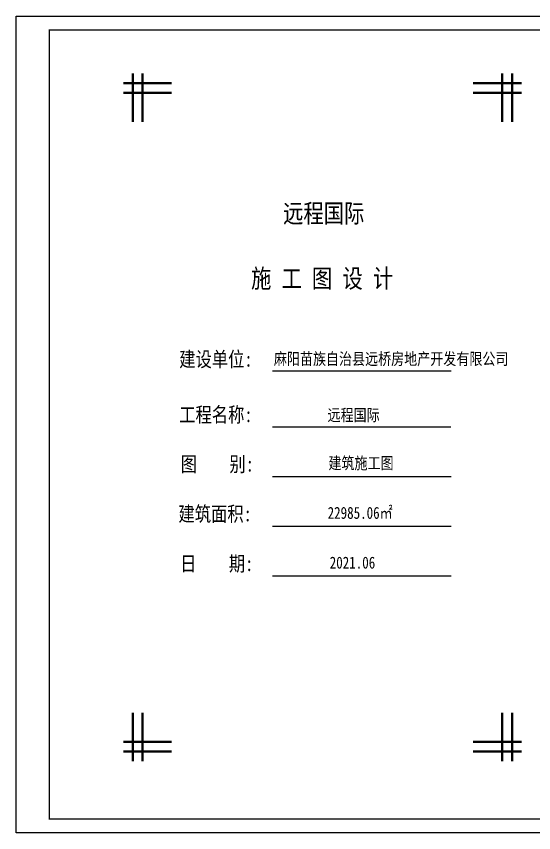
# Paper-space layout 'Layout1' of a CAD drawing. Extents: x 52 to 242751, y 71 to 90516.
# Drawn here: x 52 to 26666, y 48516 to 90516 of the extents above; entities that cross this region are included whole.
import ezdxf

# ---------------------------------------------------------------- set-up
doc = ezdxf.new("R2010")
doc.units = 0
doc.header["$LTSCALE"] = 10
doc.header["$MEASUREMENT"] = 0
doc.layers.get('0').update_dxf_attribs({"linetype": 'CONTINUOUS'})
doc.layers.add('PUB_TITLE', color=4, linetype='CONTINUOUS')
doc.styles.add('-宋体', font='', dxfattribs={"width": 0.8})
doc.styles.get('-宋体').set_extended_font_data('SimSun')

psp = doc.layouts.get("Layout1")

# ---------------------------------------------------------------- linework, layer by layer
at = {"const_width": 120}
for points in [[(6050, 87581), (6050, 85081)], [(6550, 87581), (6550, 85081)], [(25052, 87581), (25052, 85081)], [(25552, 87581), (25552, 85081)], [(5550, 87081), (8049, 87081)], [(26052, 87081), (23553, 87081)], [(5550, 86581), (8049, 86581)], [(26052, 86581), (23553, 86581)], [(6050, 52188), (6050, 54688)], [(6550, 52188), (6550, 54688)], [(25052, 52188), (25052, 54688)], [(25552, 52188), (25552, 54688)], [(5550, 53188), (8049, 53188)], [(26052, 53188), (23553, 53188)], [(5550, 52688), (8049, 52688)], [(26052, 52688), (23553, 52688)]]:
    psp.add_lwpolyline(points, dxfattribs=at)
at = {"layer": 'PUB_TITLE'}
for p, q in [((13235, 72282), (22417, 72282)), ((13235, 69402), (22403, 69402)), ((13235, 66842), (22417, 66842)), ((13235, 64282), (22417, 64282)), ((13235, 61722), (22417, 61722))]:
    psp.add_line(p, q, dxfattribs=at)
psp.add_lwpolyline([(52, 48516), (52, 90516), (59452, 90516), (59452, 48516)], close=True, dxfattribs=at)
at = {"layer": 'PUB_TITLE', "const_width": 70.7}
psp.add_lwpolyline([(1756, 49223), (58745, 49223), (58745, 89809), (1756, 89809)], close=True, dxfattribs=at)

# ---------------------------------------------------------------- texts
at = {"layer": 'PUB_TITLE', "style": '-宋体', "width": 0.8}
for s, height, p in [('远程国际', 958.5, (13774, 79899)), ('施 工 图 设 计', 958.5, (12126, 76551)), ('建设单位:', 768, (8432, 72490)), ('麻阳苗族自治县远桥房地产开发有限公司', 614.4, (13301, 72586)), ('工程名称:', 768, (8432, 69639)), ('远程国际', 614.4, (16062, 69695)), ('图    别:', 768, (8507, 67094)), (' 建筑施工图', 614.4, (15772, 67224)), ('建筑面积:', 768, (8392, 64534)), ('22985.06㎡', 614.4, (16067, 64664)), ('日    期:', 768, (8476, 61974)), ('2021.06', 614.4, (16175, 62104))]:
    psp.add_text(s, height=height, dxfattribs=at).set_placement(p)

doc.saveas('drawing.dxf')
